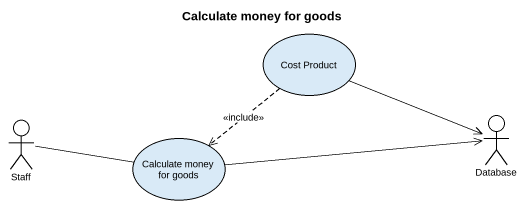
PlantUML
@startuml
title Calculate money for goods
usecase "Cost Product" as Cost_Product
actor "Database" as Database_
actor Staff
usecase "Calculate money for goods" as Calculate_money_for_goods
Cost_Product -right-> Database_
Cost_Product ..> Calculate_money_for_goods : <<include>>
Staff -right- Calculate_money_for_goods
Calculate_money_for_goods -right-> Database_
@enduml
